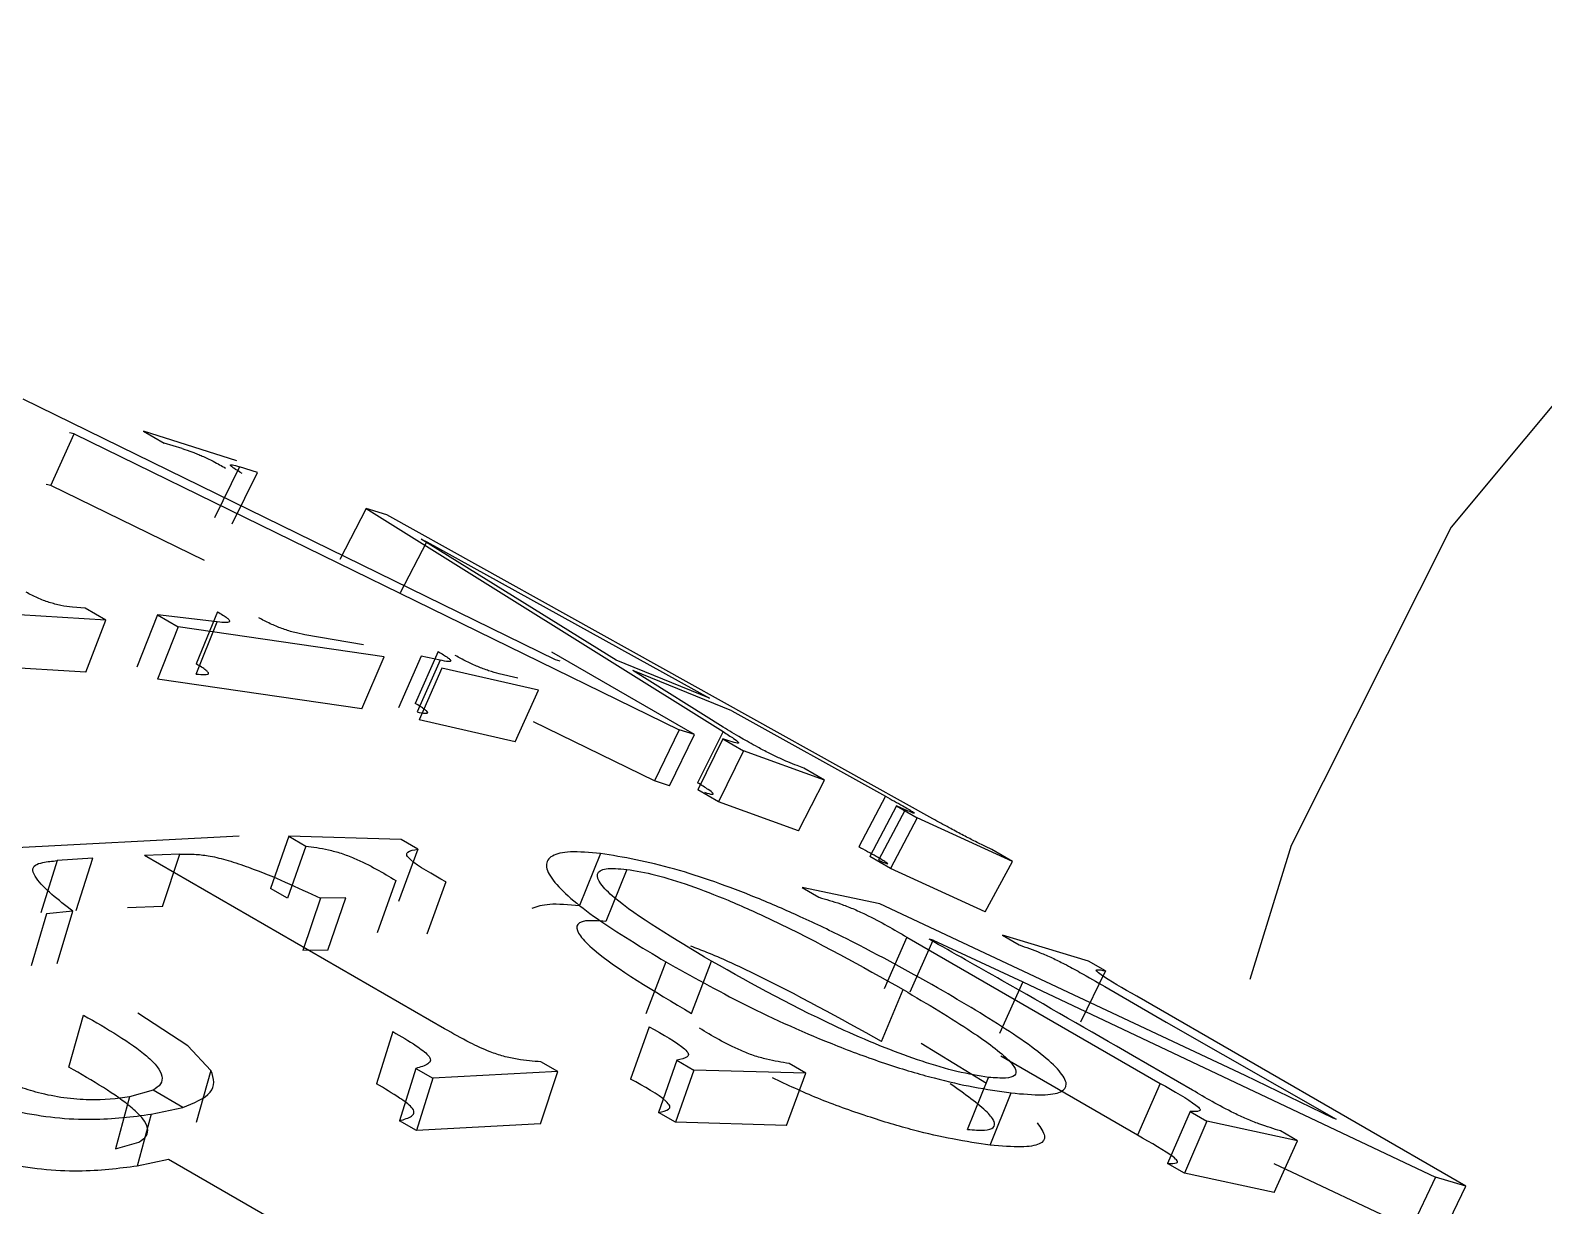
# Model space of a CAD drawing. Header units: millimetres. Extents: x 0 to 293, y 0 to 345.
# Drawn here: x 66.828 to 69.471, y 126.63 to 128.683 of the extents above; entities that cross this region are included whole.
import ezdxf

# ---------------------------------------------------------------- set-up
doc = ezdxf.new("R2010")
doc.units = ezdxf.units.MM

msp = doc.modelspace()

# ---------------------------------------------------------------- linework, layer by layer
at = {"color": 7, "linetype": 'Continuous', "lineweight": 25}
for p, q in [((67.745, 127.5831), (66.8149, 128.0384)), ((66.8634, 127.8875), (66.9041, 127.9778)), ((66.9041, 127.9778), (66.8959, 127.9797)), ((66.9041, 127.9778), (67.9611, 127.4611)), ((67.0251, 127.9823), (67.0612, 127.9614)), ((67.1882, 127.9308), (67.0251, 127.9823)), ((67.093, 127.9519), (67.0612, 127.9614)), ((67.1929, 127.9204), (67.1492, 127.831)), ((67.1804, 127.8206), (67.2243, 127.91)), ((67.2243, 127.91), (67.1929, 127.9204)), ((66.8634, 127.8875), (66.8553, 127.8894)), ((67.1316, 127.7563), (66.8634, 127.8875)), ((67.414, 127.8471), (67.3683, 127.7585)), ((67.414, 127.8471), (68.0375, 127.4577)), ((67.4506, 127.8363), (67.414, 127.8471)), ((68.4039, 127.3054), (67.4506, 127.8363)), ((67.474, 127.7008), (67.5199, 127.7894)), ((67.8507, 127.5826), (67.5104, 127.7937)), ((67.5104, 127.7937), (67.5199, 127.7894)), ((67.5199, 127.7894), (68.0138, 127.5163)), ((66.9237, 127.6733), (66.9012, 127.6751)), ((66.9598, 127.6525), (66.9237, 127.6733)), ((66.9598, 127.6525), (66.7581, 127.6647)), ((66.9248, 127.5613), (66.9598, 127.6525)), ((67.0496, 127.6615), (67.0136, 127.5705)), ((67.0496, 127.6615), (67.0857, 127.6407)), ((67.1542, 127.6492), (67.0496, 127.6615)), ((67.1173, 127.5583), (67.1542, 127.6492)), ((67.1548, 127.6669), (67.1176, 127.576)), ((67.0857, 127.6407), (67.0497, 127.5496)), ((67.4455, 127.5884), (67.0857, 127.6407)), ((67.4094, 127.6093), (67.3071, 127.627)), ((67.5401, 127.5974), (67.4998, 127.507)), ((67.9876, 127.4527), (67.7387, 127.5964)), ((66.9248, 127.5613), (66.7248, 127.5735)), ((67.4066, 127.4978), (67.4455, 127.5884)), ((67.5102, 127.5894), (67.4704, 127.499)), ((67.5432, 127.5824), (67.5031, 127.492)), ((67.5463, 127.5686), (67.5065, 127.4781)), ((67.5432, 127.5824), (67.5102, 127.5894)), ((67.7154, 127.5299), (67.5463, 127.5686)), ((67.753, 127.5806), (67.745, 127.5831)), ((68.0138, 127.5163), (67.8507, 127.5826)), ((68.0526, 127.4942), (67.8801, 127.5643)), ((68.0378, 127.4656), (67.8801, 127.5643)), ((67.4066, 127.4978), (67.0497, 127.5496)), ((67.6793, 127.5508), (67.6467, 127.5588)), ((67.6742, 127.4398), (67.7154, 127.5299)), ((68.0526, 127.4942), (68.3214, 127.3448)), ((67.6742, 127.4398), (67.5065, 127.4781)), ((67.9179, 127.3715), (67.7065, 127.4749)), ((67.9611, 127.4611), (67.9179, 127.3715)), ((67.9876, 127.4527), (67.9611, 127.4611)), ((68.0375, 127.4577), (67.993, 127.3685)), ((67.9442, 127.3632), (67.9876, 127.4527)), ((68.0373, 127.4451), (67.9933, 127.3558)), ((68.0373, 127.4451), (68.0734, 127.4243)), ((68.0493, 127.441), (68.0373, 127.4451)), ((68.0734, 127.4243), (68.0293, 127.335)), ((68.2146, 127.373), (68.0734, 127.4243)), ((68.1786, 127.3939), (68.1667, 127.3984)), ((68.2146, 127.373), (68.1786, 127.3939)), ((67.9442, 127.3632), (67.9179, 127.3715)), ((68.0293, 127.335), (67.9933, 127.3558)), ((68.1694, 127.2842), (68.2146, 127.373)), ((68.1694, 127.2842), (68.0293, 127.335)), ((68.3214, 127.3448), (68.2745, 127.2566)), ((68.3402, 127.3281), (68.2937, 127.2397)), ((68.3402, 127.3281), (68.3763, 127.3072)), ((68.3556, 127.3214), (68.3402, 127.3281)), ((68.3556, 127.3214), (68.309, 127.2331)), ((68.3763, 127.3072), (68.3298, 127.2189)), ((68.5431, 127.2308), (68.3763, 127.3072)), ((67.1923, 127.2751), (66.6695, 127.2476)), ((67.2792, 127.2749), (67.2472, 127.1837)), ((67.2792, 127.2749), (67.3087, 127.2579)), ((67.4751, 127.2693), (67.2792, 127.2749)), ((67.3087, 127.2579), (67.2766, 127.1667)), ((67.5046, 127.2523), (67.4709, 127.1611)), ((67.5046, 127.2523), (67.4751, 127.2693)), ((68.507, 127.2516), (68.4957, 127.2571)), ((68.5431, 127.2308), (68.507, 127.2516)), ((66.8746, 127.2324), (66.8462, 127.1413)), ((66.9368, 127.2366), (66.8746, 127.2324)), ((66.9079, 127.1453), (66.9368, 127.2366)), ((67.0888, 127.2437), (67.027, 127.2413)), ((67.5512, 126.9387), (67.027, 127.2413)), ((67.0587, 127.1525), (67.0888, 127.2437)), ((67.8233, 127.2451), (67.7867, 127.1541)), ((68.3298, 127.2189), (68.2937, 127.2397)), ((68.4952, 127.1431), (68.5431, 127.2308)), ((67.4659, 127.1978), (67.4334, 127.1065)), ((67.5536, 127.1952), (67.5203, 127.104)), ((67.8692, 127.2171), (67.8327, 127.1261)), ((68.4952, 127.1431), (68.3298, 127.2189)), ((67.2766, 127.1667), (67.2472, 127.1837)), ((67.3344, 127.167), (67.3034, 127.0757)), ((67.3789, 127.1674), (67.3344, 127.167)), ((67.3475, 127.0761), (67.3789, 127.1674)), ((68.1755, 127.1854), (68.205, 127.1684)), ((68.3112, 127.1567), (68.1755, 127.1854)), ((66.9018, 127.1441), (66.8561, 127.1398)), ((66.8743, 127.053), (66.9018, 127.1441)), ((67.0587, 127.1525), (66.9974, 127.1501)), ((68.9493, 126.8573), (68.3112, 127.1567)), ((66.8561, 127.1398), (66.829, 127.0488)), ((68.3585, 127.0989), (68.3187, 127.0084)), ((68.3585, 127.0989), (68.801, 126.8434)), ((68.3645, 127.0031), (68.4047, 127.0935)), ((68.4047, 127.0935), (68.3974, 127.0951)), ((68.4047, 127.0935), (68.561, 127.0208)), ((68.5255, 127.1022), (68.5549, 127.0852)), ((68.6758, 127.0569), (68.5255, 127.1022)), ((67.3475, 127.0761), (67.3034, 127.0757)), ((67.9373, 127.0558), (67.9028, 126.9646)), ((67.9824, 126.9657), (68.0176, 127.0568)), ((68.7053, 127.0399), (68.6619, 126.9504)), ((68.7053, 127.0399), (68.6758, 127.0569)), ((68.561, 127.0208), (68.5204, 126.9305)), ((68.561, 127.0208), (69.2819, 126.6798)), ((68.7044, 127.0124), (68.8117, 126.9505)), ((68.3145, 126.9163), (68.3523, 127.0071)), ((69.3346, 126.6639), (68.7599, 126.9957)), ((66.8951, 126.8718), (66.9206, 126.9626)), ((67.1026, 126.909), (67.0154, 126.9662)), ((67.461, 126.9339), (67.4321, 126.8427)), ((67.9084, 126.9423), (67.8759, 126.851)), ((68.8117, 126.9505), (69.1082, 126.7809)), ((67.1432, 126.866), (67.1026, 126.909)), ((68.3837, 126.9139), (68.4974, 126.844)), ((67.7488, 126.8639), (67.7193, 126.881)), ((67.9569, 126.8838), (67.9248, 126.7925)), ((67.9569, 126.8838), (67.9864, 126.8667)), ((68.1822, 126.8611), (68.1528, 126.8781)), ((68.7613, 126.7529), (68.5224, 126.8908)), ((68.8576, 126.8315), (68.7528, 126.892)), ((67.1432, 126.866), (67.1174, 126.7751)), ((67.501, 126.8694), (67.4726, 126.7783)), ((67.501, 126.8694), (67.5304, 126.8524)), ((67.5304, 126.8524), (67.5021, 126.7613)), ((67.7488, 126.8639), (67.5304, 126.8524)), ((67.7186, 126.7727), (67.7488, 126.8639)), ((67.9864, 126.8667), (67.9543, 126.7755)), ((68.1822, 126.8611), (67.9864, 126.8667)), ((68.1486, 126.7699), (68.1822, 126.8611)), ((68.4647, 126.7629), (68.5013, 126.8539)), ((69.1028, 126.7825), (68.9493, 126.8573)), ((67.042, 126.8314), (67.001, 126.8197)), ((67.094, 126.8013), (67.042, 126.8314)), ((68.504, 126.7357), (68.5405, 126.8267)), ((68.801, 126.8434), (68.7613, 126.7529)), ((67.001, 126.8197), (66.9767, 126.729)), ((67.0388, 126.7896), (67.094, 126.8013)), ((67.0388, 126.7896), (67.0145, 126.6989)), ((67.5021, 126.7613), (67.4726, 126.7783)), ((67.7186, 126.7727), (67.5021, 126.7613)), ((67.9543, 126.7755), (67.9248, 126.7925)), ((68.1486, 126.7699), (67.9543, 126.7755)), ((68.8532, 126.7943), (68.8138, 126.7037)), ((68.8826, 126.7772), (68.8433, 126.6867)), ((68.8532, 126.7943), (68.8826, 126.7772)), ((69.0406, 126.7433), (68.8826, 126.7772)), ((69.1082, 126.7809), (69.1028, 126.7825)), ((69.0406, 126.7433), (69.0111, 126.7603)), ((66.9767, 126.729), (67.0172, 126.7406)), ((69, 126.6531), (69.0406, 126.7433)), ((67.0692, 126.7105), (67.0145, 126.6989)), ((67.5392, 126.4392), (67.0692, 126.7105)), ((68.8433, 126.6867), (68.8138, 126.7037)), ((69.2393, 126.59), (69.0003, 126.7032)), ((69, 126.6531), (68.8433, 126.6867)), ((69.2819, 126.6798), (69.2393, 126.59)), ((69.3346, 126.6639), (69.2819, 126.6798)), ((69.2915, 126.5743), (69.3346, 126.6639))]:
    msp.add_line(p, q, dxfattribs=at)
at = {"color": 7, "linetype": 'Continuous', "lineweight": 25, "flags": 128}
msp.add_lwpolyline([(70.9018, 128.5573), (70.56, 128.6825), (70.1373, 128.5854), (69.6981, 128.2808), (69.3092, 127.815), (69.0299, 127.259), (68.9578, 127.025)], dxfattribs=at)
at = {"color": 7, "linetype": 'Continuous', "lineweight": 25}
for points, knots in [([(67.093, 127.9519), (67.0988, 127.9501), (67.1067, 127.9475), (67.1192, 127.9427), (67.128, 127.939), (67.1375, 127.9346), (67.152, 127.9273), (67.1618, 127.9218), (67.1687, 127.9179)], [0, 0, 0, 0, 0.2907172, 0.4045464, 0.5019419, 0.6063457, 0.7201987, 1, 1, 1, 1]), ([(67.1977, 127.9087), (67.1923, 127.9119), (67.1845, 127.9166), (67.1789, 127.9209), (67.1771, 127.9229), (67.1777, 127.9239), (67.1817, 127.9238), (67.1883, 127.9218), (67.1929, 127.9204)], [0, 0, 0, 0, 0.25772, 0.371393, 0.48167, 0.594617, 0.715895, 1, 1, 1, 1]), ([(66.9012, 127.6751), (66.8948, 127.6758), (66.8856, 127.6769), (66.8711, 127.6803), (66.8607, 127.6833), (66.8503, 127.6869), (66.836, 127.6928), (66.8267, 127.6977), (66.8203, 127.7012)], [0, 0, 0, 0, 0.29109, 0.414434, 0.528173, 0.637814, 0.749473, 1, 1, 1, 1]), ([(67.1548, 127.6669), (67.161, 127.6631), (67.1699, 127.6578), (67.1755, 127.6523), (67.1765, 127.6489), (67.1694, 127.6477), (67.1598, 127.6487), (67.1542, 127.6492)], [0, 0, 0, 0, 0.275758, 0.390147, 0.498354, 0.708455, 1, 1, 1, 1]), ([(67.3071, 127.627), (67.3008, 127.6282), (67.2917, 127.63), (67.2772, 127.6342), (67.267, 127.6377), (67.2567, 127.6417), (67.2424, 127.648), (67.2331, 127.653), (67.2268, 127.6565)], [0, 0, 0, 0, 0.294554, 0.418753, 0.532678, 0.641842, 0.752472, 1, 1, 1, 1]), ([(67.5401, 127.5974), (67.5462, 127.5937), (67.5548, 127.5885), (67.561, 127.5835), (67.5625, 127.5812), (67.5611, 127.5801), (67.5557, 127.58), (67.5484, 127.5814), (67.5432, 127.5824)], [0, 0, 0, 0, 0.279198, 0.393222, 0.498119, 0.595377, 0.709138, 1, 1, 1, 1]), ([(67.6467, 127.5588), (67.6409, 127.5603), (67.6326, 127.5625), (67.6191, 127.5673), (67.6093, 127.5712), (67.5994, 127.5754), (67.5854, 127.582), (67.5763, 127.5871), (67.5699, 127.5906)], [0, 0, 0, 0, 0.285534, 0.407161, 0.520177, 0.630254, 0.743505, 1, 1, 1, 1]), ([(67.1173, 127.5583), (67.1229, 127.5577), (67.1306, 127.5569), (67.137, 127.5576), (67.1391, 127.5589), (67.1383, 127.5614), (67.1327, 127.5668), (67.1238, 127.5722), (67.1176, 127.576)], [0, 0, 0, 0, 0.29017, 0.403962, 0.500698, 0.608347, 0.722772, 1, 1, 1, 1]), ([(67.5031, 127.492), (67.5083, 127.491), (67.5155, 127.4896), (67.5208, 127.4898), (67.5222, 127.4908), (67.5207, 127.4931), (67.5144, 127.4982), (67.5059, 127.5034), (67.4998, 127.507)], [0, 0, 0, 0, 0.289736, 0.403204, 0.500386, 0.60488, 0.719072, 1, 1, 1, 1]), ([(68.0375, 127.4577), (68.0441, 127.4535), (68.0557, 127.4463), (68.0645, 127.4396), (68.065, 127.4376), (68.062, 127.4371), (68.0545, 127.4394), (68.0493, 127.441)], [0, 0, 0, 0, 0.285911, 0.498307, 0.617413, 0.737532, 1, 1, 1, 1]), ([(68.1667, 127.3984), (68.1616, 127.4004), (68.1528, 127.4039), (68.139, 127.4099), (68.1275, 127.4154), (68.1143, 127.4219), (68.0933, 127.4329), (68.0656, 127.4487), (68.0479, 127.4595), (68.0378, 127.4656)], [0, 0, 0, 0, 0.144745, 0.251021, 0.310682, 0.370722, 0.501147, 0.714633, 1, 1, 1, 1]), ([(68.0052, 127.3517), (68.0102, 127.3501), (68.0177, 127.3478), (68.0207, 127.3484), (68.0201, 127.3505), (68.0112, 127.3571), (67.9996, 127.3644), (67.993, 127.3685)], [0, 0, 0, 0, 0.261384, 0.381248, 0.500327, 0.713018, 1, 1, 1, 1]), ([(68.3214, 127.3448), (68.3318, 127.339), (68.3462, 127.331), (68.3614, 127.3223), (68.3679, 127.3184), (68.371, 127.3162), (68.3726, 127.3148), (68.3695, 127.3154), (68.3611, 127.319), (68.3556, 127.3214)], [0, 0, 0, 0, 0.294349, 0.40565, 0.498421, 0.558544, 0.618412, 0.748954, 1, 1, 1, 1]), ([(68.4957, 127.2571), (68.4895, 127.2602), (68.4779, 127.2659), (68.4553, 127.2775), (68.43, 127.2911), (68.4133, 127.3002), (68.4039, 127.3054)], [0, 0, 0, 0, 0.269777, 0.500455, 0.718386, 1, 1, 1, 1]), ([(67.3087, 127.2579), (67.3214, 127.2562), (67.3405, 127.2535), (67.3706, 127.2457), (67.4159, 127.2278), (67.4437, 127.2111), (67.4659, 127.1978)], [0, 0, 0, 0, 0.251832, 0.37671, 0.50154, 1, 1, 1, 1]), ([(67.5536, 127.1952), (67.5294, 127.2087), (67.4994, 127.2254), (67.4838, 127.2423), (67.4867, 127.2495), (67.4975, 127.2512), (67.5046, 127.2523)], [0, 0, 0, 0, 0.498672, 0.619818, 0.748353, 1, 1, 1, 1]), ([(67.8233, 127.2451), (67.8046, 127.2466), (67.7685, 127.2496), (67.7361, 127.2421), (67.725, 127.2252), (67.7422, 127.1904), (67.81, 127.1322), (67.8948, 127.0813), (67.9373, 127.0558)], [0, 0, 0, 0, 0.131675, 0.254548, 0.376904, 0.501784, 0.750604, 1, 1, 1, 1]), ([(68.309, 127.2331), (68.3144, 127.2307), (68.3227, 127.2272), (68.3258, 127.2266), (68.3241, 127.2281), (68.321, 127.2302), (68.3145, 127.2341), (68.2994, 127.2429), (68.285, 127.2508), (68.2745, 127.2566)], [0, 0, 0, 0, 0.249873, 0.379801, 0.43969, 0.500027, 0.592853, 0.704451, 1, 1, 1, 1]), ([(66.9018, 127.1441), (66.8764, 127.1639), (66.8443, 127.189), (66.8305, 127.2152), (66.8342, 127.225), (66.8509, 127.2301), (66.8659, 127.2316), (66.8746, 127.2324)], [0, 0, 0, 0, 0.498625, 0.632113, 0.748629, 0.853596, 1, 1, 1, 1]), ([(67.0888, 127.2437), (67.0979, 127.2439), (67.1137, 127.2441), (67.1421, 127.2409), (67.1744, 127.2328), (67.2424, 127.2098), (67.2938, 127.1859), (67.3344, 127.167)], [0, 0, 0, 0, 0.14564, 0.25097, 0.36878, 0.501221, 1, 1, 1, 1]), ([(68.4223, 127.0046), (68.3679, 127.0351), (68.2908, 127.0783), (68.1756, 127.1336), (68.0974, 127.1676), (68.0222, 127.1962), (67.9222, 127.2284), (67.8637, 127.2383), (67.8233, 127.2451)], [0, 0, 0, 0, 0.298695, 0.42353, 0.537196, 0.645404, 0.754726, 1, 1, 1, 1]), ([(68.0176, 127.0568), (67.9522, 127.0957), (67.8696, 127.1448), (67.8216, 127.1923), (67.8149, 127.2105), (67.8292, 127.2203), (67.8559, 127.2182), (67.8692, 127.2171)], [0, 0, 0, 0, 0.498222, 0.629041, 0.748769, 0.87414, 1, 1, 1, 1]), ([(67.8692, 127.2171), (67.8853, 127.2145), (67.9166, 127.2093), (67.98, 127.1897), (68.05, 127.1623), (68.1857, 127.1008), (68.2793, 127.0482), (68.3523, 127.0071)], [0, 0, 0, 0, 0.122124, 0.237626, 0.360202, 0.501504, 1, 1, 1, 1]), ([(68.205, 127.1684), (68.2171, 127.165), (68.2351, 127.1598), (68.2641, 127.1489), (68.3083, 127.1285), (68.3362, 127.112), (68.3585, 127.0989)], [0, 0, 0, 0, 0.251806, 0.376296, 0.501614, 1, 1, 1, 1]), ([(67.7041, 127.1494), (67.713, 127.1525), (67.7315, 127.159), (67.7679, 127.1558), (67.7867, 127.1541)], [0, 0, 0, 0, 0.481424, 1, 1, 1, 1]), ([(67.8327, 127.1261), (67.8194, 127.1272), (67.793, 127.1293), (67.779, 127.1194), (67.786, 127.1011), (67.8344, 127.0536), (67.9169, 127.0045), (67.9824, 126.9657)], [0, 0, 0, 0, 0.125183, 0.250079, 0.369618, 0.500565, 1, 1, 1, 1]), ([(68.7528, 126.892), (68.6773, 126.9356), (68.5609, 127.0029), (68.44, 127.0711), (68.3974, 127.0951)], [0, 0, 0, 0, 0.648234, 1, 1, 1, 1]), ([(68.3145, 126.9163), (68.2417, 126.9569), (68.1483, 127.009), (68.0256, 127.0661), (67.9905, 127.0794), (67.9812, 127.083)], [0, 0, 0, 0, 0.721301, 0.926214, 1, 1, 1, 1]), ([(68.5549, 127.0852), (68.5666, 127.081), (68.584, 127.0749), (68.6123, 127.0628), (68.6373, 127.0504), (68.6673, 127.0337), (68.69, 127.0207), (68.7044, 127.0124)], [0, 0, 0, 0, 0.251544, 0.375968, 0.500578, 0.683155, 1, 1, 1, 1]), ([(67.9373, 127.0558), (67.9819, 127.0308), (68.0711, 126.9808), (68.2091, 126.9183), (68.3247, 126.876), (68.4063, 126.8519), (68.4795, 126.8355), (68.5193, 126.8298), (68.5405, 126.8267)], [0, 0, 0, 0, 0.2495213, 0.4983483, 0.6249272, 0.7487131, 0.8662946, 1, 1, 1, 1]), ([(68.5013, 126.8539), (68.4839, 126.8567), (68.4508, 126.862), (68.3859, 126.8808), (68.3174, 126.9062), (68.1827, 126.9642), (68.0904, 127.016), (68.0176, 127.0568)], [0, 0, 0, 0, 0.13209, 0.250892, 0.368043, 0.501459, 1, 1, 1, 1]), ([(68.7599, 126.9957), (68.736, 127.0093), (68.7062, 127.0262), (68.6883, 127.04), (68.6903, 127.0429), (68.6993, 127.0411), (68.7053, 127.0399)], [0, 0, 0, 0, 0.49854, 0.623801, 0.748243, 1, 1, 1, 1]), ([(68.3523, 127.0071), (68.3942, 126.9822), (68.468, 126.9383), (68.5321, 126.891), (68.5505, 126.8671), (68.5487, 126.8564), (68.5327, 126.8516), (68.512, 126.8531), (68.5013, 126.8539)], [0, 0, 0, 0, 0.334579, 0.589529, 0.695792, 0.79487, 0.893893, 1, 1, 1, 1]), ([(68.5405, 126.8267), (68.56, 126.825), (68.5972, 126.8218), (68.6304, 126.827), (68.6407, 126.8412), (68.623, 126.8721), (68.552, 126.9277), (68.4656, 126.979), (68.4223, 127.0046)], [0, 0, 0, 0, 0.136199, 0.260248, 0.379367, 0.501653, 0.750515, 1, 1, 1, 1]), ([(66.9206, 126.9626), (66.9618, 126.9389), (67.014, 126.9088), (67.0506, 126.8726), (67.0592, 126.8558), (67.057, 126.8415), (67.0471, 126.8348), (67.042, 126.8314)], [0, 0, 0, 0, 0.4991397, 0.6331316, 0.7560995, 0.8756452, 1, 1, 1, 1]), ([(67.461, 126.9339), (67.4749, 126.9257), (67.4981, 126.912), (67.5224, 126.8945), (67.5282, 126.8836), (67.5212, 126.8752), (67.509, 126.8718), (67.501, 126.8694)], [0, 0, 0, 0, 0.299796, 0.498839, 0.619715, 0.748436, 1, 1, 1, 1]), ([(67.7193, 126.881), (67.7061, 126.8821), (67.6862, 126.8837), (67.6547, 126.8901), (67.625, 126.9001), (67.5899, 126.9169), (67.5656, 126.9306), (67.5512, 126.9387)], [0, 0, 0, 0, 0.251523, 0.378859, 0.501412, 0.703396, 1, 1, 1, 1]), ([(67.9084, 126.9423), (67.9327, 126.9289), (67.963, 126.9121), (67.9787, 126.8948), (67.9745, 126.8876), (67.9639, 126.8853), (67.9569, 126.8838)], [0, 0, 0, 0, 0.498694, 0.622401, 0.748267, 1, 1, 1, 1]), ([(68.1528, 126.8781), (68.1402, 126.8802), (68.1213, 126.8833), (68.0911, 126.8916), (68.046, 126.9098), (68.0183, 126.9264), (67.9961, 126.9398)], [0, 0, 0, 0, 0.251748, 0.379289, 0.501397, 1, 1, 1, 1]), ([(66.5674, 126.8912), (66.6016, 126.8722), (66.6532, 126.8436), (66.7377, 126.8115), (66.8052, 126.7933), (66.8732, 126.7823), (66.9564, 126.7789), (67.0061, 126.7853), (67.0388, 126.7896)], [0, 0, 0, 0, 0.249099, 0.376431, 0.498614, 0.61923, 0.748954, 1, 1, 1, 1]), ([(67.001, 126.8197), (66.9789, 126.8169), (66.9455, 126.8127), (66.8878, 126.8171), (66.8443, 126.8257), (66.8039, 126.8383), (66.7482, 126.8603), (66.7109, 126.8806), (66.6843, 126.895)], [0, 0, 0, 0, 0.250926, 0.37987, 0.50147, 0.601613, 0.715882, 1, 1, 1, 1]), ([(67.0172, 126.7406), (67.0222, 126.744), (67.032, 126.7508), (67.0339, 126.765), (67.0253, 126.7818), (66.9885, 126.8179), (66.9363, 126.848), (66.8951, 126.8718)], [0, 0, 0, 0, 0.123901, 0.243179, 0.366008, 0.499913, 1, 1, 1, 1]), ([(67.094, 126.8013), (67.1131, 126.8091), (67.1413, 126.8204), (67.1505, 126.845), (67.1457, 126.859), (67.1432, 126.866)], [0, 0, 0, 0, 0.514902, 0.756324, 1, 1, 1, 1]), ([(67.9248, 126.7925), (67.9318, 126.794), (67.9423, 126.7963), (67.9462, 126.8035), (67.9304, 126.8208), (67.9002, 126.8376), (67.8759, 126.851)], [0, 0, 0, 0, 0.250608, 0.375909, 0.499926, 1, 1, 1, 1]), ([(68.504, 126.7357), (68.483, 126.7387), (68.4435, 126.7445), (68.3706, 126.7608), (68.2897, 126.785), (68.2025, 126.8161), (68.1498, 126.8407), (68.1239, 126.8529)], [0, 0, 0, 0, 0.213668, 0.401815, 0.600033, 0.803412, 1, 1, 1, 1]), ([(67.4726, 126.7783), (67.4806, 126.7806), (67.4927, 126.7841), (67.4994, 126.7924), (67.4936, 126.8033), (67.4692, 126.8207), (67.4461, 126.8345), (67.4321, 126.8427)], [0, 0, 0, 0, 0.2504728, 0.3786729, 0.499732, 0.6985718, 1, 1, 1, 1]), ([(68.4647, 126.7629), (68.4753, 126.7621), (68.4958, 126.7606), (68.5116, 126.7655), (68.513, 126.7763), (68.4948, 126.8001), (68.4591, 126.8251), (68.4339, 126.8428)], [0, 0, 0, 0, 0.1586862, 0.306978, 0.4556954, 0.6155723, 1, 1, 1, 1]), ([(68.801, 126.8434), (68.8252, 126.8298), (68.8554, 126.8128), (68.8721, 126.798), (68.8691, 126.7938), (68.8596, 126.7941), (68.8532, 126.7943)], [0, 0, 0, 0, 0.498694, 0.622401, 0.748267, 1, 1, 1, 1]), ([(69.0111, 126.7603), (68.9992, 126.7641), (68.9812, 126.7697), (68.9521, 126.781), (68.9078, 126.8017), (68.8799, 126.8182), (68.8576, 126.8315)], [0, 0, 0, 0, 0.251689, 0.378649, 0.501467, 1, 1, 1, 1]), ([(67.0145, 126.6989), (66.982, 126.6947), (66.9327, 126.6883), (66.85, 126.6918), (66.7823, 126.7028), (66.715, 126.7211), (66.6307, 126.7532), (66.5792, 126.7818), (66.545, 126.8008)], [0, 0, 0, 0, 0.250037, 0.379308, 0.499861, 0.622121, 0.749915, 1, 1, 1, 1]), ([(68.5863, 126.7744), (68.5922, 126.7662), (68.6037, 126.7501), (68.5928, 126.7362), (68.5603, 126.7308), (68.5233, 126.734), (68.504, 126.7357)], [0, 0, 0, 0, 0.244364, 0.481927, 0.728951, 1, 1, 1, 1]), ([(68.8138, 126.7037), (68.8201, 126.7035), (68.8296, 126.7033), (68.8324, 126.7075), (68.8156, 126.7223), (68.7854, 126.7393), (68.7613, 126.7529)], [0, 0, 0, 0, 0.250608, 0.375909, 0.499926, 1, 1, 1, 1])]:
    msp.add_open_spline(points, degree=3, knots=knots, dxfattribs=at)

doc.saveas('drawing.dxf')
